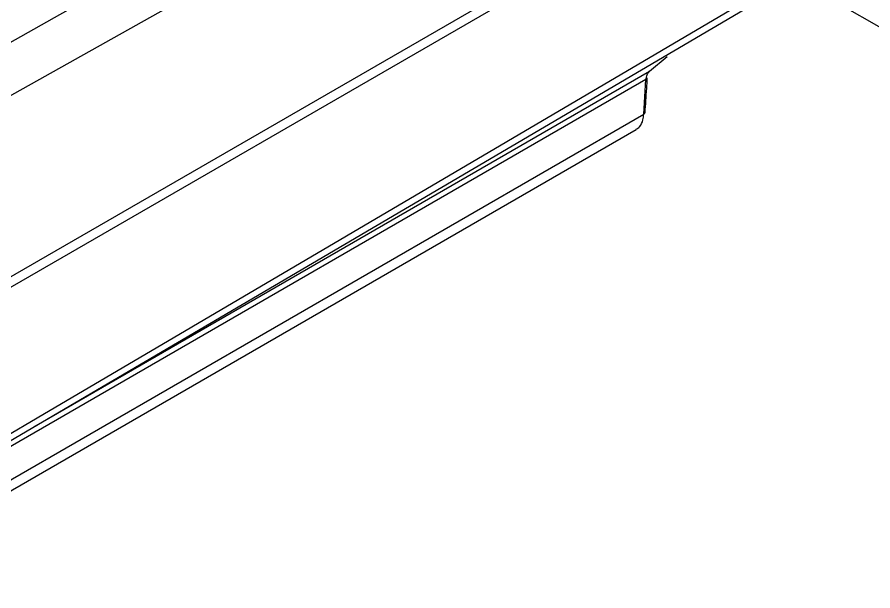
# Model space of a CAD drawing. Extents: x 16.5 to 113.1, y 4.4 to 84.5.
# Drawn here: x 30.578 to 33.31, y 9.728 to 11.559 of the extents above; entities that cross this region are included whole.
import ezdxf

# ---------------------------------------------------------------- set-up
doc = ezdxf.new("R2010")
doc.units = 0
doc.header["$MEASUREMENT"] = 0
doc.layers.add('OBJECT', color=7, linetype='CONTINUOUS')

msp = doc.modelspace()

# ---------------------------------------------------------------- linework, layer by layer
at = {"layer": 'OBJECT'}
for p, q in [((33.1301, 12.2154), (29.8181, 10.3034)), ((29.8181, 10.2707), (33.1301, 12.1827)), ((33.0677, 11.6803), (34.6577, 10.7624)), ((32.597, 11.386), (32.6528, 11.4329)), ((30.6314, 10.2513), (32.597, 11.386)), ((32.5854, 11.3594), (29.8853, 9.8007)), ((32.5784, 11.2491), (32.5854, 11.3594)), ((29.9684, 9.7424), (32.5784, 11.2491)), ((30.0042, 9.7278), (32.5543, 11.1999))]:
    msp.add_line(p, q, dxfattribs=at)
at = {"layer": 'OBJECT', "flags": 128}
for points in [[(33.1284, 12.7504), (32.9513, 12.6511), (32.2425, 12.2538), (29.7673, 10.8666)], [(30.3804, 11.3803), (30.6974, 11.5582), (31.6124, 12.0716), (32.6786, 12.6699)], [(29.8751, 9.8295), (29.9328, 9.8634), (30.6416, 10.2804), (33.1284, 11.7437)], [(29.8853, 9.8127), (30.4515, 10.1455), (33.105, 11.7057)]]:
    msp.add_lwpolyline(points, dxfattribs=at)
at = {"layer": 'OBJECT'}
for centre, radius, start, end in [((32.5828, 11.366), 0.00705, 291.473, 349.87), ((32.5758, 11.2556), 0.007, 291.263, 350.3218)]:
    msp.add_arc(centre, radius, start, end, dxfattribs=at)
for points, knots in [([(32.5854, 11.3594), (32.5863, 11.365), (32.588, 11.3765), (32.594, 11.3828), (32.597, 11.386)], [0, 0, 0, 0, 0.487934, 1, 1, 1, 1]), ([(32.5827, 11.2544), (32.5844, 11.2802), (32.5869, 11.3171), (32.589, 11.3538), (32.5897, 11.3648)], [0, 0, 0, 0, 0.7000056, 1, 1, 1, 1]), ([(32.5536, 11.201), (32.5577, 11.2034), (32.5679, 11.2093), (32.5759, 11.2274), (32.5777, 11.2431), (32.5784, 11.2491)], [0, 0, 0, 0, 0.2932917, 0.7307324, 1, 1, 1, 1])]:
    msp.add_open_spline(points, degree=3, knots=knots, dxfattribs=at)

doc.saveas('drawing.dxf')
